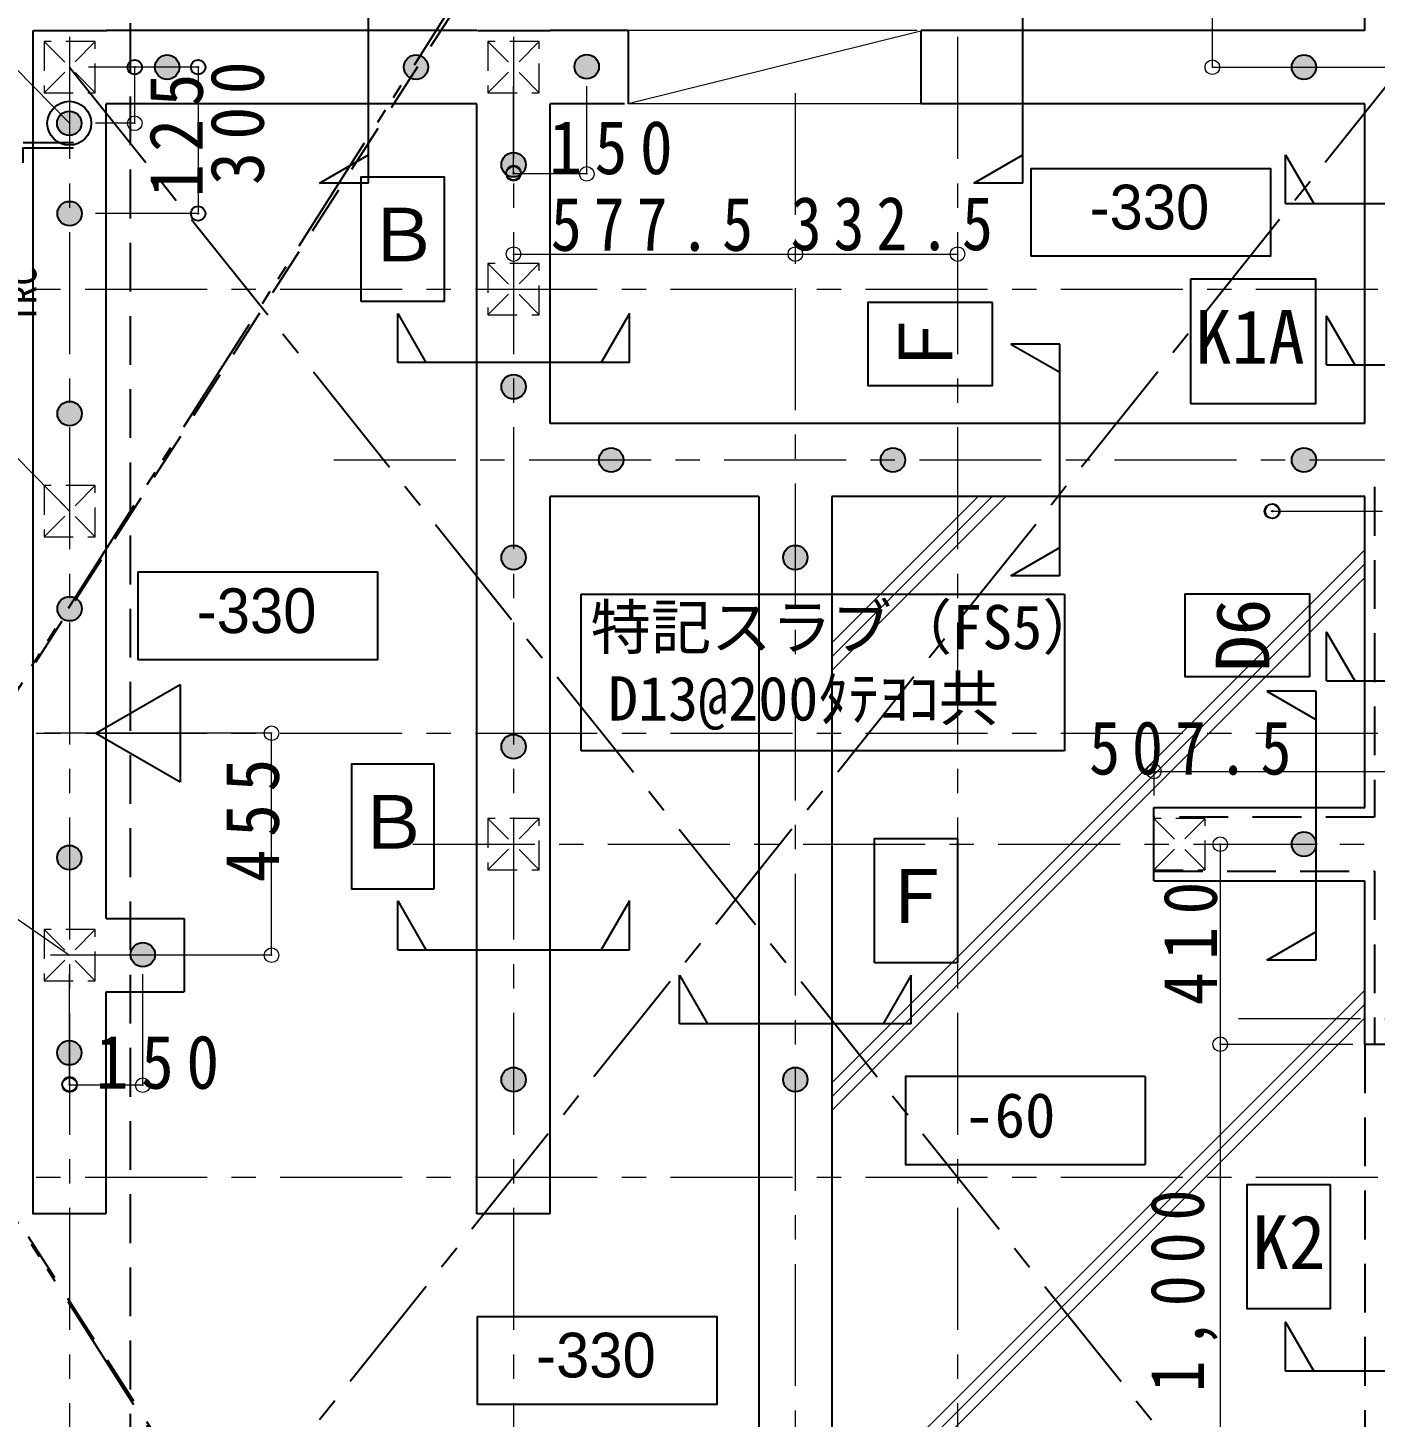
# Model space of a CAD drawing. Units: millimetres at full size. Extents: x 2062 to 26180, y 9042 to 25978.
# Drawn here: x 10881 to 13643, y 16960 to 19808 of the extents above; entities that cross this region are included whole.
import ezdxf
from ezdxf.enums import TextEntityAlignment as Align

# ---------------------------------------------------------------- set-up
doc = ezdxf.new("R2010")
doc.units = ezdxf.units.MM
doc.header["$LTSCALE"] = 50
doc.header["$PDMODE"] = 32
doc.header["$PDSIZE"] = 30
for name, pattern in [('CHAIN1', [8, 5, -1, 1, -1]), ('DASHED1', [1.8, 1.2, -0.6]), ('DASHED2', [3, 2, -1]), ('DASHED3', [4, 3, -1]), ('DOUBLE_CHAIN1', [8.8, 5, -1, 0.6, -0.6, 0.6, -1])]:
    doc.linetypes.add(name, pattern=pattern)
for name, color, linetype, lineweight in [('8-0_意匠図より', 7, 'Continuous', 9), ('8-1_補助線', 4, 'Continuous', 9), ('8-2_柱金物記号', 1, 'Continuous', 18), ('8-3_上階柱・角ほぞ', 3, 'Continuous', 25), ('8-4_梁・大引・母屋', 6, 'Continuous', 25), ('8-9_通り芯', 4, 'Continuous', 9), ('8-A_梁寸法', 7, 'DASHED2', 25), ('8-C_文字', 3, 'Continuous', 25), ('8-F_記号・ﾊｯﾁ', 1, 'Continuous', 25), ('F-4', 3, 'DASHED3', 25)]:
    doc.layers.add(name, color=color, linetype=linetype, lineweight=lineweight)
doc.styles.add('HGｺﾞｼｯｸM', font='')
doc.styles.add('ＭＳ ゴシック', font='')
doc.styles.get('HGｺﾞｼｯｸM').set_extended_font_data('HGｺﾞｼｯｸM')
doc.styles.get('ＭＳ ゴシック').set_extended_font_data('MS Gothic')

msp = doc.modelspace()

# ---------------------------------------------------------------- hatches: boundary and pattern name
at = {"layer": '8-F_記号・ﾊｯﾁ'}
for points in [[(11141.86, 19723.8, 1), (11191.33, 19731.04, 1)], [(11141.86, 19723.8, 1), (11191.33, 19731.04, 1)], [(11141.86, 19723.79, 1), (11191.33, 19731.04, 1)], [(11141.86, 19723.79, 1), (11191.33, 19731.04, 1)], [(11141.86, 19723.79, 1), (11191.33, 19731.04, 1)], [(11141.86, 19723.79, 1), (11191.33, 19731.04, 1)], [(11141.86, 19723.79, 1), (11191.33, 19731.04, 1)], [(11141.86, 19723.79, 1), (11191.33, 19731.04, 1)], [(11701.33, 19731.04, 1), (11651.86, 19723.8, 1)], [(11701.33, 19731.04, 1), (11651.86, 19723.8, 1)], [(11701.33, 19731.04, 1), (11651.86, 19723.79, 1)], [(11701.33, 19731.04, 1), (11651.86, 19723.79, 1)], [(11701.33, 19731.04, 1), (11651.86, 19723.79, 1)], [(11701.33, 19731.04, 1), (11651.86, 19723.79, 1)], [(11701.33, 19731.04, 1), (11651.86, 19723.79, 1)], [(11701.33, 19731.04, 1), (11651.86, 19723.79, 1)], [(12038.35, 19750.48, 1), (12014.83, 19706.35, 1)], [(12038.35, 19750.48, 1), (12014.83, 19706.35, 1)], [(12038.35, 19750.48, 1), (12014.83, 19706.35, 1)], [(12038.35, 19750.48, 1), (12014.83, 19706.35, 1)], [(12038.35, 19750.48, 1), (12014.83, 19706.35, 1)], [(12038.35, 19750.48, 1), (12014.83, 19706.35, 1)], [(12038.35, 19750.48, 1), (12014.83, 19706.35, 1)], [(12038.35, 19750.48, 1), (12014.83, 19706.35, 1)], [(13521.33, 19731.04, 1), (13471.86, 19723.8, 1)], [(13521.33, 19731.04, 1), (13471.86, 19723.8, 1)], [(13521.33, 19731.04, 1), (13471.86, 19723.79, 1)], [(13521.33, 19731.04, 1), (13471.86, 19723.79, 1)], [(13521.33, 19731.04, 1), (13471.86, 19723.79, 1)], [(13521.33, 19731.04, 1), (13471.86, 19723.79, 1)], [(13521.33, 19731.04, 1), (13471.86, 19723.79, 1)], [(13521.33, 19731.04, 1), (13471.86, 19723.79, 1)], [(10943.08, 19622.61, 1), (10988.73, 19602.22, 1)], [(11872.97, 19552.15, 1), (11880.21, 19502.68, 1)], [(11872.97, 19552.15, 1), (11880.21, 19502.68, 1)], [(11872.97, 19552.15, 1), (11880.21, 19502.68, 1)], [(11872.97, 19552.15, 1), (11880.21, 19502.68, 1)], [(11872.97, 19552.15, 1), (11880.22, 19502.68, 1)], [(11872.97, 19552.15, 1), (11880.22, 19502.68, 1)], [(11872.97, 19552.15, 1), (11880.22, 19502.68, 1)], [(11872.97, 19552.15, 1), (11880.22, 19502.68, 1)], [(10945.98, 19441.56, 1), (10987.2, 19413.27, 1)], [(10945.98, 19441.56, 1), (10987.2, 19413.27, 1)], [(10945.98, 19441.56, 1), (10987.2, 19413.27, 1)], [(11872.97, 19097.15, 1), (11880.21, 19047.68, 1)], [(11872.97, 19097.15, 1), (11880.21, 19047.68, 1)], [(11872.97, 19097.15, 1), (11880.21, 19047.68, 1)], [(11872.97, 19097.15, 1), (11880.21, 19047.68, 1)], [(11872.97, 19097.15, 1), (11880.22, 19047.68, 1)], [(11872.97, 19097.15, 1), (11880.22, 19047.68, 1)], [(11872.97, 19097.15, 1), (11880.22, 19047.68, 1)], [(11872.97, 19097.15, 1), (11880.22, 19047.68, 1)], [(10970.21, 18992.68, 1), (10962.97, 19042.15, 1)], [(10970.21, 18992.68, 1), (10962.97, 19042.15, 1)], [(10970.21, 18992.68, 1), (10962.97, 19042.15, 1)], [(10970.21, 18992.68, 1), (10962.97, 19042.15, 1)], [(10970.22, 18992.68, 1), (10962.97, 19042.15, 1)], [(10970.22, 18992.68, 1), (10962.97, 19042.15, 1)], [(10970.22, 18992.68, 1), (10962.97, 19042.15, 1)], [(10970.22, 18992.68, 1), (10962.97, 19042.15, 1)], [(12051.86, 18918.8, 1), (12101.33, 18926.04, 1)], [(12051.86, 18918.8, 1), (12101.33, 18926.04, 1)], [(12051.86, 18918.79, 1), (12101.33, 18926.04, 1)], [(12051.86, 18918.79, 1), (12101.33, 18926.04, 1)], [(12051.86, 18918.79, 1), (12101.33, 18926.04, 1)], [(12051.86, 18918.79, 1), (12101.33, 18926.04, 1)], [(12051.86, 18918.79, 1), (12101.33, 18926.04, 1)], [(12051.86, 18918.79, 1), (12101.33, 18926.04, 1)], [(12629.36, 18918.8, 1), (12678.83, 18926.04, 1)], [(12629.36, 18918.8, 1), (12678.83, 18926.04, 1)], [(12629.36, 18918.79, 1), (12678.83, 18926.04, 1)], [(12629.36, 18918.79, 1), (12678.83, 18926.04, 1)], [(12629.36, 18918.79, 1), (12678.83, 18926.04, 1)], [(12629.36, 18918.79, 1), (12678.83, 18926.04, 1)], [(12629.36, 18918.79, 1), (12678.83, 18926.04, 1)], [(12629.36, 18918.79, 1), (12678.83, 18926.04, 1)], [(13521.33, 18926.04, 1), (13471.86, 18918.8, 1)], [(13521.33, 18926.04, 1), (13471.86, 18918.8, 1)], [(13521.33, 18926.04, 1), (13471.86, 18918.79, 1)], [(13521.33, 18926.04, 1), (13471.86, 18918.79, 1)], [(13521.33, 18926.04, 1), (13471.86, 18918.79, 1)], [(13521.33, 18926.04, 1), (13471.86, 18918.79, 1)], [(13521.33, 18926.04, 1), (13471.86, 18918.79, 1)], [(13521.33, 18926.04, 1), (13471.86, 18918.79, 1)], [(11872.97, 18747.15, 1), (11880.21, 18697.68, 1)], [(11872.97, 18747.15, 1), (11880.21, 18697.68, 1)], [(11872.97, 18747.15, 1), (11880.21, 18697.68, 1)], [(11872.97, 18747.15, 1), (11880.21, 18697.68, 1)], [(11872.97, 18747.15, 1), (11880.22, 18697.68, 1)], [(11872.97, 18747.15, 1), (11880.22, 18697.68, 1)], [(11872.97, 18747.15, 1), (11880.22, 18697.68, 1)], [(11872.97, 18747.15, 1), (11880.22, 18697.68, 1)], [(12450.47, 18747.15, 1), (12457.71, 18697.68, 1)], [(12450.47, 18747.15, 1), (12457.71, 18697.68, 1)], [(12450.47, 18747.15, 1), (12457.71, 18697.68, 1)], [(12450.47, 18747.15, 1), (12457.71, 18697.68, 1)], [(12450.47, 18747.15, 1), (12457.72, 18697.68, 1)], [(12450.47, 18747.15, 1), (12457.72, 18697.68, 1)], [(12450.47, 18747.15, 1), (12457.72, 18697.68, 1)], [(12450.47, 18747.15, 1), (12457.72, 18697.68, 1)], [(10962.97, 18642.15, 1), (10970.21, 18592.68, 1)], [(10962.97, 18642.15, 1), (10970.21, 18592.68, 1)], [(10962.97, 18642.15, 1), (10970.21, 18592.68, 1)], [(10962.97, 18642.15, 1), (10970.21, 18592.68, 1)], [(10962.97, 18642.15, 1), (10970.22, 18592.68, 1)], [(10962.97, 18642.15, 1), (10970.22, 18592.68, 1)], [(10962.97, 18642.15, 1), (10970.22, 18592.68, 1)], [(10962.97, 18642.15, 1), (10970.22, 18592.68, 1)], [(11880.21, 18310.18, 1), (11872.97, 18359.65, 1)], [(11880.21, 18310.18, 1), (11872.97, 18359.65, 1)], [(11880.21, 18310.18, 1), (11872.97, 18359.65, 1)], [(11880.21, 18310.18, 1), (11872.97, 18359.65, 1)], [(11880.22, 18310.18, 1), (11872.97, 18359.65, 1)], [(11880.22, 18310.18, 1), (11872.97, 18359.65, 1)], [(11880.22, 18310.18, 1), (11872.97, 18359.65, 1)], [(11880.22, 18310.18, 1), (11872.97, 18359.65, 1)], [(13521.33, 18138.54, 1), (13471.86, 18131.3, 1)], [(13521.33, 18138.54, 1), (13471.86, 18131.3, 1)], [(13521.33, 18138.54, 1), (13471.86, 18131.29, 1)], [(13521.33, 18138.54, 1), (13471.86, 18131.29, 1)], [(13521.33, 18138.54, 1), (13471.86, 18131.29, 1)], [(13521.33, 18138.54, 1), (13471.86, 18131.29, 1)], [(13521.33, 18138.54, 1), (13471.86, 18131.29, 1)], [(13521.33, 18138.54, 1), (13471.86, 18131.29, 1)], [(10969.62, 18082.68, 1), (10962.37, 18132.15, 1)], [(10969.62, 18082.68, 1), (10962.37, 18132.15, 1)], [(10969.62, 18082.68, 1), (10962.37, 18132.15, 1)], [(10969.62, 18082.68, 1), (10962.37, 18132.15, 1)], [(10969.62, 18082.68, 1), (10962.38, 18132.15, 1)], [(10969.62, 18082.68, 1), (10962.38, 18132.15, 1)], [(10969.62, 18082.68, 1), (10962.38, 18132.15, 1)], [(10969.62, 18082.68, 1), (10962.38, 18132.15, 1)], [(11128.35, 17930.48, 1), (11104.83, 17886.35, 1)], [(11128.35, 17930.48, 1), (11104.83, 17886.35, 1)], [(11128.35, 17930.48, 1), (11104.83, 17886.35, 1)], [(11128.35, 17930.48, 1), (11104.83, 17886.35, 1)], [(11128.35, 17930.48, 1), (11104.83, 17886.35, 1)], [(11128.35, 17930.48, 1), (11104.83, 17886.35, 1)], [(11128.35, 17930.48, 1), (11104.83, 17886.35, 1)], [(11128.35, 17930.48, 1), (11104.83, 17886.35, 1)], [(10962.37, 17732.15, 1), (10969.62, 17682.68, 1)], [(10962.37, 17732.15, 1), (10969.62, 17682.68, 1)], [(10962.37, 17732.15, 1), (10969.62, 17682.68, 1)], [(10962.37, 17732.15, 1), (10969.62, 17682.68, 1)], [(10962.38, 17732.15, 1), (10969.62, 17682.68, 1)], [(10962.38, 17732.15, 1), (10969.62, 17682.68, 1)], [(10962.38, 17732.15, 1), (10969.62, 17682.68, 1)], [(10962.38, 17732.15, 1), (10969.62, 17682.68, 1)], [(11880.21, 17627.68, 1), (11872.97, 17677.15, 1)], [(11880.21, 17627.68, 1), (11872.97, 17677.15, 1)], [(11880.21, 17627.68, 1), (11872.97, 17677.15, 1)], [(11880.21, 17627.68, 1), (11872.97, 17677.15, 1)], [(11880.22, 17627.68, 1), (11872.97, 17677.15, 1)], [(11880.22, 17627.68, 1), (11872.97, 17677.15, 1)], [(11880.22, 17627.68, 1), (11872.97, 17677.15, 1)], [(11880.22, 17627.68, 1), (11872.97, 17677.15, 1)], [(12457.71, 17627.68, 1), (12450.47, 17677.15, 1)], [(12457.71, 17627.68, 1), (12450.47, 17677.15, 1)], [(12457.71, 17627.68, 1), (12450.47, 17677.15, 1)], [(12457.71, 17627.68, 1), (12450.47, 17677.15, 1)], [(12457.72, 17627.68, 1), (12450.47, 17677.15, 1)], [(12457.72, 17627.68, 1), (12450.47, 17677.15, 1)], [(12457.72, 17627.68, 1), (12450.47, 17677.15, 1)], [(12457.72, 17627.68, 1), (12450.47, 17677.15, 1)]]:
    msp.add_hatch(color=256, dxfattribs=at).paths.add_polyline_path(points)

# ---------------------------------------------------------------- linework, layer by layer
at = {"layer": '8-0_意匠図より', "linetype": 'DASHED2', "lineweight": 25}
for p, q in [((7251.59, 12827.42), (13771.59, 22987.42)), ((13771.59, 12827.42), (7251.59, 22987.42)), ((13621.59, 17724.92), (13621.59, 16724.92))]:
    msp.add_line(p, q, dxfattribs=at)
at = {"layer": '8-0_意匠図より', "linetype": 'DOUBLE_CHAIN1', "lineweight": 25}
for p, q in [((13696.59, 12902.42), (7326.59, 22912.42)), ((13696.59, 22912.42), (7326.59, 12902.42))]:
    msp.add_line(p, q, dxfattribs=at)
at = {"layer": '8-0_意匠図より', "color": 4}
for p, q in [((13308.85, 19727.42), (13308.85, 20182.42)), ((11100.16, 19612.42), (11100.16, 19727.42)), ((13308.85, 19727.42), (13671.59, 19727.42)), ((12026.59, 19508.73), (11876.59, 19508.73)), ((11951.59, 18797.22), (11951.59, 18792.42)), ((11380.57, 18362.42), (11045.09, 18362.42)), ((11380.57, 17907.42), (11380.57, 18362.42)), ((13189.09, 18284.09), (13696.59, 18284.09)), ((13189.09, 18284.09), (13189.09, 18234.92)), ((13324.96, 18134.92), (13324.96, 17724.92)), ((11380.57, 17907.42), (10966, 17907.42)), ((13324.96, 17724.92), (13596.59, 17724.92)), ((13324.96, 17724.92), (13324.96, 16724.92)), ((11116.59, 17640.88), (10966.59, 17640.88))]:
    msp.add_line(p, q, dxfattribs=at)
at = {"layer": '8-0_意匠図より', "color": 6, "lineweight": 25}
for p, q in [((10892.59, 19802.42), (11042.59, 19802.42)), ((11802.59, 19802.42), (11952.59, 19802.42)), ((12111.59, 19802.42), (12111.59, 19652.42)), ((12711.59, 19801.42), (12711.59, 19651.42)), ((11201.59, 17982.42), (11201.59, 17832.42)), ((11040.59, 17377.42), (10890.59, 17377.42)), ((11951.59, 17377.42), (11801.59, 17377.42))]:
    msp.add_line(p, q, dxfattribs=at)
at = {"layer": '8-0_意匠図より', "linetype": 'CHAIN1', "lineweight": 25}
for p, q in [((13696.59, 19727.42), (10966.59, 16314.92)), ((10966.59, 19727.42), (13696.59, 16314.92))]:
    msp.add_line(p, q, dxfattribs=at)
at = {"layer": '8-0_意匠図より'}
for p in [(13308.85, 19727.42), (11100.16, 19612.42), (11876.59, 19508.73), (11876.59, 19508.73), (12026.59, 19508.73), (13430.06, 18817.42), (13430.06, 18817.42), (11380.57, 18362.42), (13189.09, 18284.09), (13324.96, 18134.92), (11380.57, 17907.42), (13324.96, 17724.92), (10966.59, 17640.88), (10966.59, 17640.88), (11116.59, 17640.88)]:
    msp.add_point(p, dxfattribs=at)
at = {"layer": '8-1_補助線'}
for p, q in [((12703.88, 19802.42), (12111.59, 19802.42)), ((12711.59, 19801.42), (12111.59, 19652.42)), ((12711.59, 19652.42), (12111.59, 19652.42)), ((11876.59, 19344.23), (12454.09, 19344.23)), ((12454.09, 19344.23), (12786.59, 19344.23))]:
    msp.add_line(p, q, dxfattribs=at)
at = {"layer": '8-1_補助線', "color": 7}
for p in [(11876.59, 19344.23), (12454.09, 19344.23), (12786.59, 19344.23)]:
    msp.add_point(p, dxfattribs=at)
at = {"layer": '8-2_柱金物記号'}
for p, q in [((10727.99, 19854.7), (10966.59, 19612.42)), ((10727.99, 19059.7), (10966.59, 18817.42)), ((10798.94, 18023.74), (10966.59, 17907.42))]:
    msp.add_line(p, q, dxfattribs=at)
at = {"layer": '8-2_柱金物記号', "color": 3, "lineweight": 25}
for p, q in [((11020.09, 18362.42), (11193.3, 18462.42)), ((11193.3, 18462.42), (11193.3, 18262.41)), ((11020.09, 18362.42), (11193.3, 18262.41))]:
    msp.add_line(p, q, dxfattribs=at)
at = {"layer": '8-2_柱金物記号', "color": 6}
msp.add_line((11193.3, 18362.42), (10914.86, 18362.42), dxfattribs=at)
at = {"layer": '8-3_上階柱・角ほぞ', "color": 2, "linetype": 'DASHED1', "lineweight": 18}
for p, q in [((10914.09, 19674.92), (11019.09, 19779.92)), ((10914.09, 19779.92), (11019.09, 19674.92)), ((11824.09, 19674.92), (11929.09, 19779.92)), ((11824.09, 19779.92), (11929.09, 19674.92)), ((11824.09, 19219.92), (11929.09, 19324.92)), ((11824.09, 19324.92), (11929.09, 19219.92)), ((10914.09, 18764.92), (11019.09, 18869.92)), ((10914.09, 18869.92), (11019.09, 18764.92)), ((11824.09, 18082.42), (11929.09, 18187.42)), ((11824.09, 18187.42), (11929.09, 18082.42)), ((13189.09, 18082.42), (13294.09, 18187.42)), ((13189.09, 18187.42), (13294.09, 18082.42)), ((10914.09, 17854.92), (11019.09, 17959.92)), ((10914.09, 17959.92), (11019.09, 17854.92))]:
    msp.add_line(p, q, dxfattribs=at)
at = {"layer": '8-3_上階柱・角ほぞ'}
for p, q in [((12936.61, 19520.1), (12936.61, 19339.79)), ((12936.61, 19520.1), (12936.61, 19339.79)), ((12936.61, 19520.1), (12936.61, 19339.79)), ((12936.61, 19520.1), (12936.61, 19339.79)), ((13427.96, 19339.79), (12936.61, 19339.79)), ((13427.96, 19339.79), (12936.61, 19339.79)), ((11106.59, 18692.81), (11106.59, 18512.5)), ((11106.59, 18692.81), (11106.59, 18512.5)), ((11106.59, 18692.81), (11106.59, 18512.5)), ((11106.59, 18692.81), (11106.59, 18512.5)), ((11597.94, 18512.5), (11106.59, 18512.5)), ((11597.94, 18512.5), (11106.59, 18512.5)), ((13170.96, 17658.95), (13170.96, 17478.64)), ((11802.15, 17167.16), (11802.15, 16986.85)), ((11802.15, 17167.16), (11802.15, 16986.85)), ((11802.15, 17167.16), (11802.15, 16986.85)), ((11802.15, 17167.16), (11802.15, 16986.85)), ((12293.49, 16986.85), (11802.15, 16986.85)), ((12293.49, 16986.85), (11802.15, 16986.85))]:
    msp.add_line(p, q, dxfattribs=at)
at = {"layer": '8-3_上階柱・角ほぞ', "color": 2, "linetype": 'DASHED1', "lineweight": 18}
for points in [[(11019.09, 19674.92), (11019.09, 19779.92), (10914.09, 19779.92), (10914.09, 19674.92)], [(11929.09, 19674.92), (11929.09, 19779.92), (11824.09, 19779.92), (11824.09, 19674.92)], [(11929.09, 19219.92), (11929.09, 19324.92), (11824.09, 19324.92), (11824.09, 19219.92)], [(11019.09, 18764.92), (11019.09, 18869.92), (10914.09, 18869.92), (10914.09, 18764.92)], [(11929.09, 18082.42), (11929.09, 18187.42), (11824.09, 18187.42), (11824.09, 18082.42)], [(13294.09, 18082.42), (13294.09, 18187.42), (13189.09, 18187.42), (13189.09, 18082.42)], [(11019.09, 17854.92), (11019.09, 17959.92), (10914.09, 17959.92), (10914.09, 17854.92)]]:
    msp.add_lwpolyline(points, close=True, dxfattribs=at)
at = {"layer": '8-3_上階柱・角ほぞ'}
for points in [[(12936.61, 19520.1), (13427.96, 19520.1), (13427.96, 19339.79), (12936.61, 19339.79)], [(12936.61, 19520.1), (13427.96, 19520.1), (13427.96, 19339.79)], [(12936.61, 19520.1), (13427.96, 19520.1), (13427.96, 19339.79), (12936.61, 19339.79)], [(12936.61, 19520.1), (13427.96, 19520.1), (13427.96, 19339.79)], [(11106.59, 18692.81), (11597.94, 18692.81), (11597.94, 18512.5), (11106.59, 18512.5)], [(11106.59, 18692.81), (11597.94, 18692.81), (11597.94, 18512.5)], [(11106.59, 18692.81), (11597.94, 18692.81), (11597.94, 18512.5), (11106.59, 18512.5)], [(11106.59, 18692.81), (11597.94, 18692.81), (11597.94, 18512.5)], [(13170.96, 17658.95), (12679.61, 17658.95), (12679.61, 17478.64), (13170.96, 17478.64)], [(11802.15, 17167.16), (12293.49, 17167.16), (12293.49, 16986.85), (11802.15, 16986.85)], [(11802.15, 17167.16), (12293.49, 17167.16), (12293.49, 16986.85)], [(11802.15, 17167.16), (12293.49, 17167.16), (12293.49, 16986.85), (11802.15, 16986.85)], [(11802.15, 17167.16), (12293.49, 17167.16), (12293.49, 16986.85)]]:
    msp.add_lwpolyline(points, dxfattribs=at)
at = {"layer": '8-4_梁・大引・母屋'}
for p, q in [((13621.59, 19802.42), (13621.59, 21927.42)), ((10891.59, 17377.42), (10891.59, 19802.42)), ((11801.59, 19802.42), (11041.59, 19802.42)), ((12111.59, 19802.42), (11951.59, 19802.42)), ((13621.59, 19802.42), (12711.59, 19802.42)), ((11801.59, 19652.42), (11041.59, 19652.42)), ((11041.59, 17982.42), (11041.59, 19652.42)), ((11801.59, 17377.42), (11801.59, 19652.42)), ((12104.09, 19652.42), (11951.59, 19652.42)), ((11951.59, 18997.42), (11951.59, 19652.42)), ((13621.59, 19652.42), (12711.59, 19652.42)), ((13621.59, 18997.42), (13621.59, 19652.42)), ((13621.59, 18997.42), (11951.59, 18997.42)), ((12379.09, 18847.42), (11951.59, 18847.42)), ((11951.59, 17377.42), (11951.59, 18847.42)), ((12379.09, 18847.42), (12379.09, 16389.92)), ((12529.09, 18847.42), (12529.09, 16389.92)), ((13621.59, 18847.42), (12529.09, 18847.42)), ((13621.59, 18209.92), (13621.59, 18847.42)), ((13189.09, 18059.92), (13189.09, 18209.92)), ((13189.09, 18209.92), (13621.59, 18209.92)), ((13189.09, 18059.92), (13621.59, 18059.92)), ((13621.59, 17724.92), (13621.59, 18059.92)), ((11041.59, 17982.42), (11201.59, 17982.42)), ((11041.59, 17377.42), (11041.59, 17832.42)), ((11041.59, 17832.42), (11201.59, 17832.42)), ((13621.59, 17724.92), (13771.59, 17724.92))]:
    msp.add_line(p, q, dxfattribs=at)
at = {"layer": '8-4_梁・大引・母屋', "linetype": 'DASHED2'}
msp.add_line((11091.59, 16717.42), (11091.59, 21217.42), dxfattribs=at)
at = {"layer": '8-4_梁・大引・母屋', "color": 4, "lineweight": 9}
for p, q in [((11229.98, 19727.42), (11229.98, 19427.42)), ((12529.09, 18547.43), (12829.08, 18847.42)), ((12529.09, 18490.86), (12885.65, 18847.42)), ((12529.09, 18519.15), (12857.36, 18847.42)), ((12529.09, 17645.5), (13621.59, 18738)), ((12529.09, 17617.22), (13621.59, 18709.72)), ((12529.09, 17588.94), (13621.59, 18681.44)), ((12529.09, 16743.58), (13621.59, 17835.58)), ((12529.09, 16715.29), (13621.59, 17807.29)), ((12529.09, 16687.01), (13621.59, 17779.01))]:
    msp.add_line(p, q, dxfattribs=at)
at = {"layer": '8-4_梁・大引・母屋', "color": 1}
msp.add_line((10974.43, 19572.09), (10871.12, 19572.09), dxfattribs=at)
msp.add_lwpolyline([(10871.12, 19531.09), (10871.12, 19562.09), (10974.43, 19562.09)], dxfattribs=at)
at = {"layer": '8-4_梁・大引・母屋', "color": 7}
for p in [(11100.16, 19727.42), (11229.98, 19727.42), (11876.59, 19510.8), (11229.98, 19427.42), (13432.13, 18817.42), (10966.59, 17642.95)]:
    msp.add_point(p, dxfattribs=at)
at = {"layer": '8-9_通り芯', "linetype": 'CHAIN1'}
for p, q in [((10966.59, 23789.33), (10966.59, 11909.02)), ((10966.59, 23789.33), (10966.59, 11909.02)), ((11876.59, 23789.33), (11876.59, 11909.02)), ((12786.59, 23789.33), (12786.59, 11909.02)), ((12454.09, 19674.49), (12454.09, 15900.13)), ((6198.23, 19272.42), (16929.53, 19272.42)), ((11508.31, 18922.42), (16929.53, 18922.42)), ((6198.23, 18362.42), (16929.53, 18362.42)), ((11669.95, 18134.92), (16929.53, 18134.92)), ((13362.52, 17777.42), (16929.53, 17777.42)), ((6198.23, 17452.42), (16929.53, 17452.42))]:
    msp.add_line(p, q, dxfattribs=at)
at = {"layer": '8-A_梁寸法'}
for p, q in [((13641.31, 18867.14), (13641.31, 18190.2)), ((13641.31, 18190.2), (13189.09, 18190.2)), ((13189.09, 18079.64), (13641.31, 18079.64)), ((13641.31, 18079.64), (13641.31, 17724.92))]:
    msp.add_line(p, q, dxfattribs=at)
at = {"layer": '8-C_文字'}
for p, q in [((11578.94, 19489.92), (11578.94, 19964.92)), ((12920.21, 19489.92), (12920.21, 19964.92)), ((11478.94, 19489.92), (11578.94, 19547.65)), ((12820.21, 19489.92), (12920.21, 19547.65)), ((13459.09, 19548.06), (13516.83, 19448.06)), ((13459.09, 19448.06), (13459.09, 19548.06)), ((11578.94, 19489.92), (11478.94, 19489.92)), ((12920.21, 19489.92), (12820.21, 19489.92)), ((13459.09, 19448.06), (13934.09, 19448.06)), ((11639.09, 19222.41), (11696.83, 19122.41)), ((11639.09, 19122.41), (11639.09, 19222.41)), ((12114.09, 19222.41), (12056.36, 19122.41)), ((12114.09, 19122.41), (12114.09, 19222.41)), ((12896.15, 19159.92), (12996.15, 19102.18)), ((12996.15, 19159.92), (12896.15, 19159.92)), ((12996.15, 18684.92), (12996.15, 19159.92)), ((12114.09, 19122.41), (11639.09, 19122.41)), ((13542.88, 19117.23), (13934.09, 19117.23)), ((12896.15, 18684.92), (12996.15, 18742.65)), ((12996.15, 18684.92), (12896.15, 18684.92)), ((13542.88, 18469.5), (13934.09, 18469.5)), ((13420.65, 18448.3), (13520.65, 18390.57)), ((13520.65, 18448.3), (13420.65, 18448.3)), ((13520.65, 18448.3), (13520.65, 17897.42)), ((11639.09, 18018.7), (11696.83, 17918.7)), ((11639.09, 17918.7), (11639.09, 18018.7)), ((12114.09, 18018.7), (12056.36, 17918.7)), ((12114.09, 17918.7), (12114.09, 18018.7)), ((13420.65, 17897.42), (13520.65, 17955.15)), ((11639.09, 17918.7), (12114.09, 17918.7)), ((13520.65, 17897.42), (13420.65, 17897.42)), ((12216.59, 17866.74), (12274.33, 17766.74)), ((12216.59, 17766.74), (12216.59, 17866.74)), ((12691.59, 17866.74), (12633.86, 17766.74)), ((12691.59, 17766.74), (12691.59, 17866.74)), ((12691.59, 17766.74), (12216.59, 17766.74)), ((13934.09, 17055.01), (13459.09, 17055.01))]:
    msp.add_line(p, q, dxfattribs=at)
at = {"layer": '8-C_文字', "color": 7}
for p, q in [((13264.03, 19292.91), (13264.03, 19037.91)), ((12015.46, 18647.4), (13005.96, 18647.4)), ((12015.46, 18325.93), (12015.46, 18647.4)), ((13005.96, 18647.4), (13005.96, 18325.93)), ((13005.96, 18325.93), (12015.46, 18325.93))]:
    msp.add_line(p, q, dxfattribs=at)
for points in [[(11564.09, 19247.37), (11564.09, 19502.37), (11734.09, 19502.37), (11734.09, 19247.37)], [(12857.94, 19244.92), (12602.94, 19244.92), (12602.94, 19074.92), (12857.94, 19074.92)], [(13507.92, 18478), (13252.92, 18478), (13252.92, 18648), (13507.92, 18648)], [(11714.09, 18043.67), (11714.09, 18298.67), (11544.09, 18298.67), (11544.09, 18043.67)], [(12616.59, 17891.71), (12616.59, 18146.71), (12786.59, 18146.71), (12786.59, 17891.71)], [(13550.56, 17437.63), (13550.56, 17182.63), (13380.56, 17182.63), (13380.56, 17437.63)]]:
    msp.add_lwpolyline(points, close=True, dxfattribs=at)
msp.add_lwpolyline([(13264.03, 19037.91), (13520.66, 19037.91), (13520.66, 19292.91), (13264.03, 19292.91)], dxfattribs=at)
at = {"layer": '8-C_文字'}
for points in [[(13542.88, 19117.23), (13542.88, 19217.23), (13600.62, 19117.23)], [(13542.88, 18469.5), (13542.88, 18569.5), (13600.62, 18469.5)], [(13459.09, 17055.01), (13459.09, 17155.01), (13516.83, 17055.01)]]:
    msp.add_lwpolyline(points, dxfattribs=at)
at = {"layer": '8-F_記号・ﾊｯﾁ', "color": 4, "lineweight": 9}
for p, q in [((11167.42, 19727.42), (11005.5, 19727.42)), ((11229.98, 19727.42), (11019.38, 19727.42)), ((11876.59, 19508.73), (11876.59, 19688.51)), ((11876.59, 19508.73), (11876.59, 19688.51)), ((11876.59, 19508.73), (11876.59, 19688.51)), ((12026.59, 19508.73), (12026.59, 19688.51)), ((11100.16, 19612.42), (11019.38, 19612.42)), ((11229.98, 19427.42), (11019.38, 19427.42)), ((13430.06, 18817.42), (13657.69, 18817.42)), ((13430.06, 18817.42), (13657.69, 18817.42)), ((11339.42, 17907.42), (10927.12, 17907.42)), ((11232.81, 17907.42), (10941, 17907.42)), ((10966.59, 17640.88), (10966.59, 17868.51)), ((10966.59, 17640.88), (10966.59, 17868.51)), ((10966.59, 17640.88), (10966.59, 17868.51)), ((11116.59, 17640.88), (11116.59, 17868.51))]:
    msp.add_line(p, q, dxfattribs=at)
at = {"layer": '8-F_記号・ﾊｯﾁ'}
for centre, radius in [((11166.59, 19727.42), 25), ((11166.59, 19727.42), 25), ((11166.59, 19727.42), 25), ((11166.59, 19727.42), 25), ((11166.59, 19727.42), 25), ((11166.59, 19727.42), 25), ((11166.59, 19727.42), 25), ((11166.59, 19727.42), 25), ((11676.59, 19727.42), 25), ((11676.59, 19727.42), 25), ((11676.59, 19727.42), 25), ((11676.59, 19727.42), 25), ((11676.59, 19727.42), 25), ((11676.59, 19727.42), 25), ((11676.59, 19727.42), 25), ((11676.59, 19727.42), 25), ((12026.59, 19728.42), 25), ((12026.59, 19728.42), 25), ((12026.59, 19728.42), 25), ((12026.59, 19728.42), 25), ((12026.59, 19728.42), 25), ((12026.59, 19728.42), 25), ((12026.59, 19728.42), 25), ((12026.59, 19728.42), 25), ((13496.59, 19727.42), 25), ((13496.59, 19727.42), 25), ((13496.59, 19727.42), 25), ((13496.59, 19727.42), 25), ((13496.59, 19727.42), 25), ((13496.59, 19727.42), 25), ((13496.59, 19727.42), 25), ((13496.59, 19727.42), 25), ((10965.91, 19612.42), 45), ((10965.91, 19612.42), 25), ((11876.59, 19527.42), 25), ((11876.59, 19527.42), 25), ((11876.59, 19527.42), 25), ((11876.59, 19527.42), 25), ((11876.59, 19527.42), 25), ((11876.59, 19527.42), 25), ((11876.59, 19527.42), 25), ((11876.59, 19527.42), 25), ((10966.59, 19427.42), 25), ((10966.59, 19427.42), 25), ((10966.59, 19427.42), 25), ((11876.59, 19072.42), 25), ((11876.59, 19072.42), 25), ((11876.59, 19072.42), 25), ((11876.59, 19072.42), 25), ((11876.59, 19072.42), 25), ((11876.59, 19072.42), 25), ((11876.59, 19072.42), 25), ((11876.59, 19072.42), 25), ((10966.59, 19017.42), 25), ((10966.59, 19017.42), 25), ((10966.59, 19017.42), 25), ((10966.59, 19017.42), 25), ((10966.59, 19017.42), 25), ((10966.59, 19017.42), 25), ((10966.59, 19017.42), 25), ((10966.59, 19017.42), 25), ((12076.59, 18922.42), 25), ((12076.59, 18922.42), 25), ((12076.59, 18922.42), 25), ((12076.59, 18922.42), 25), ((12076.59, 18922.42), 25), ((12076.59, 18922.42), 25), ((12076.59, 18922.42), 25), ((12076.59, 18922.42), 25), ((12654.09, 18922.42), 25), ((12654.09, 18922.42), 25), ((12654.09, 18922.42), 25), ((12654.09, 18922.42), 25), ((12654.09, 18922.42), 25), ((12654.09, 18922.42), 25), ((12654.09, 18922.42), 25), ((12654.09, 18922.42), 25), ((13496.59, 18922.42), 25), ((13496.59, 18922.42), 25), ((13496.59, 18922.42), 25), ((13496.59, 18922.42), 25), ((13496.59, 18922.42), 25), ((13496.59, 18922.42), 25), ((13496.59, 18922.42), 25), ((13496.59, 18922.42), 25), ((11876.59, 18722.42), 25), ((11876.59, 18722.42), 25), ((11876.59, 18722.42), 25), ((11876.59, 18722.42), 25), ((11876.59, 18722.42), 25), ((11876.59, 18722.42), 25), ((11876.59, 18722.42), 25), ((11876.59, 18722.42), 25), ((12454.09, 18722.42), 25), ((12454.09, 18722.42), 25), ((12454.09, 18722.42), 25), ((12454.09, 18722.42), 25), ((12454.09, 18722.42), 25), ((12454.09, 18722.42), 25), ((12454.09, 18722.42), 25), ((12454.09, 18722.42), 25), ((10966.59, 18617.42), 25), ((10966.59, 18617.42), 25), ((10966.59, 18617.42), 25), ((10966.59, 18617.42), 25), ((10966.59, 18617.42), 25), ((10966.59, 18617.42), 25), ((10966.59, 18617.42), 25), ((10966.59, 18617.42), 25), ((11876.59, 18334.92), 25), ((11876.59, 18334.92), 25), ((11876.59, 18334.92), 25), ((11876.59, 18334.92), 25), ((11876.59, 18334.92), 25), ((11876.59, 18334.92), 25), ((11876.59, 18334.92), 25), ((11876.59, 18334.92), 25), ((13496.59, 18134.92), 25), ((13496.59, 18134.92), 25), ((13496.59, 18134.92), 25), ((13496.59, 18134.92), 25), ((13496.59, 18134.92), 25), ((13496.59, 18134.92), 25), ((13496.59, 18134.92), 25), ((13496.59, 18134.92), 25), ((10966, 18107.42), 25), ((10966, 18107.42), 25), ((10966, 18107.42), 25), ((10966, 18107.42), 25), ((10966, 18107.42), 25), ((10966, 18107.42), 25), ((10966, 18107.42), 25), ((10966, 18107.42), 25), ((11116.59, 17908.42), 25), ((11116.59, 17908.42), 25), ((11116.59, 17908.42), 25), ((11116.59, 17908.42), 25), ((11116.59, 17908.42), 25), ((11116.59, 17908.42), 25), ((11116.59, 17908.42), 25), ((11116.59, 17908.42), 25), ((10966, 17707.42), 25), ((10966, 17707.42), 25), ((10966, 17707.42), 25), ((10966, 17707.42), 25), ((10966, 17707.42), 25), ((10966, 17707.42), 25), ((10966, 17707.42), 25), ((10966, 17707.42), 25), ((11876.59, 17652.42), 25), ((11876.59, 17652.42), 25), ((11876.59, 17652.42), 25), ((11876.59, 17652.42), 25), ((11876.59, 17652.42), 25), ((11876.59, 17652.42), 25), ((11876.59, 17652.42), 25), ((11876.59, 17652.42), 25), ((12454.09, 17652.42), 25), ((12454.09, 17652.42), 25), ((12454.09, 17652.42), 25), ((12454.09, 17652.42), 25), ((12454.09, 17652.42), 25), ((12454.09, 17652.42), 25), ((12454.09, 17652.42), 25), ((12454.09, 17652.42), 25)]:
    msp.add_circle(centre, radius, dxfattribs=at)

# ---------------------------------------------------------------- texts
at = {"layer": '8-0_意匠図より', "char_height": 110, "attachment_point": 7, "rotation": 90, "style": 'ＭＳ ゴシック'}
for s, insert in [('\\T1.38;\\W0.9;125', (11241.41, 19461.04)), ('\\T1.38;\\W0.9;300', (11366.43, 19486.04)), ('\\T1.38;\\W0.9;455', (11397.35, 18056.85)), ('\\T1.38;\\W0.9;410', (13319.96, 17804.92)), ('\\T1.38;\\W0.85;1,000', (13319.96, 17012.42))]:
    msp.add_mtext(s, dxfattribs=dict(at, insert=insert))
at = {"layer": '8-0_意匠図より', "char_height": 110, "attachment_point": 7, "style": 'ＭＳ ゴシック'}
for s, insert in [('\\T1.38;\\W0.9;150', (11949.57, 19506.42)), ('\\T1.38;\\W0.85;507.5', (13056.29, 18275.91)), ('\\T1.38;\\W0.9;150', (11019.94, 17631.96))]:
    msp.add_mtext(s, dxfattribs=dict(at, insert=insert))
at = {"layer": '8-1_補助線', "color": 7, "char_height": 110, "attachment_point": 7, "style": 'ＭＳ ゴシック'}
for s, insert in [('\\T1.38;\\W0.85;577.5', (11952.84, 19349.23)), ('\\T1.38;\\W0.85;332.5', (12444.52, 19350.53))]:
    msp.add_mtext(s, dxfattribs=dict(at, insert=insert))
at = {"layer": '8-3_上階柱・角ほぞ', "color": 7}
for s, style, p in [('-330', 'HGｺﾞｼｯｸM', (13057.29, 19367.45)), ('-330', 'HGｺﾞｼｯｸM', (11227.27, 18540.15)), ('-60', 'ＭＳ ゴシック', (12800.28, 17506.3)), ('-330', 'HGｺﾞｼｯｸM', (11922.82, 17014.51))]:
    msp.add_text(s, height=91.64, dxfattribs=dict(at, style=style)).set_placement(p, align=Align.BOTTOM_LEFT)
at = {"layer": '8-C_文字', "style": 'ＭＳ ゴシック'}
for s, height, p in [('Ｂ', 110, (11574.4, 19296.3)), ('K1A', 110, (13273.72, 19086.84)), ('特記スラブ（FS5）', 90.54, (12034.57, 18507.44)), ('D13@200ﾀﾃﾖｺ共', 90.54, (12070.09, 18361.22)), ('Ｂ', 110, (11553.78, 18092.6)), ('Ｆ', 110, (12626.9, 17940.64)), ('K2', 110, (13390.87, 17231.55))]:
    msp.add_text(s, height=height, dxfattribs=at).set_placement(p, align=Align.BOTTOM_LEFT)
for s, p in [('Ｆ', (12809.01, 19084.6)), ('D6', (13459, 18488.31))]:
    msp.add_text(s, height=110, rotation=90, dxfattribs=at).set_placement(p, align=Align.BOTTOM_LEFT)
at = {"layer": 'F-4', "color": 7, "style": 'ＭＳ ゴシック'}
msp.add_text('TRC', height=56.16, rotation=90, dxfattribs=at).set_placement((10915.49, 19203.48), align=Align.BOTTOM_LEFT)

doc.saveas('drawing.dxf')
